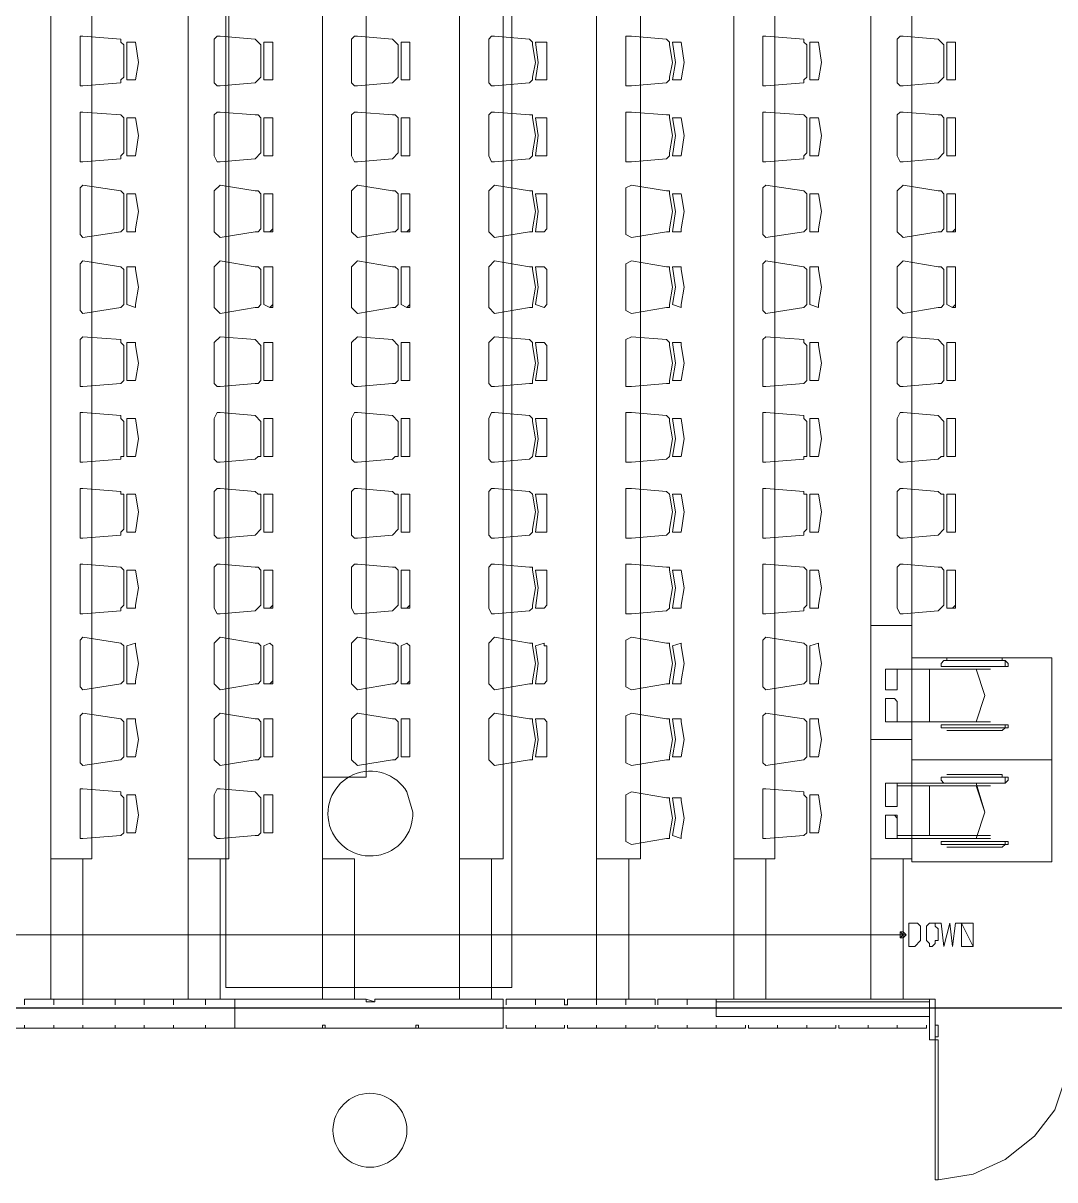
# Model space of a CAD drawing. Header units: metres. Extents: x 3 to 116, y 0 to 119.
# Drawn here: x 57.24 to 66.28, y 51.36 to 61.5 of the extents above; entities that cross this region are included whole.
import ezdxf

# ---------------------------------------------------------------- set-up
doc = ezdxf.new("R2010")
doc.units = ezdxf.units.M
doc.layers.add('PDF_Geometry', color=7, linetype='Continuous', transparency=0.8)

msp = doc.modelspace()

# ---------------------------------------------------------------- linework, layer by layer
msp.add_lwpolyline([(48.372, 52.864), (69.119, 52.864), (69.119, 70.439), (48.372, 70.439)], close=True)
at = {"layer": 'PDF_Geometry', "lineweight": 5}
for points in [[(64.668, 68.802), (64.668, 54.169), (65.026, 54.169), (65.026, 68.802), (64.668, 68.802), (64.668, 70.056)], [(59.859, 52.941), (59.859, 54.885), (59.859, 68.086), (60.242, 68.086), (60.242, 54.885), (59.859, 54.885)], [(64.08, 61), (64.105, 61.025), (64.08, 61), (64.08, 60.974), (63.747, 60.948), (63.721, 60.948), (63.721, 61.383), (63.747, 61.383), (64.08, 61.358), (64.08, 61.332), (64.105, 61.307), (64.105, 61.025)], [(58.145, 61.332), (58.221, 61.332), (58.145, 61.332), (58.145, 61), (58.221, 61), (58.247, 61.153), (58.221, 61.332)], [(59.347, 61.332), (59.398, 61.332), (59.347, 61.332), (59.347, 61), (59.424, 61), (59.398, 61), (59.424, 61), (59.424, 61.332), (59.398, 61.332), (59.424, 61.332)], [(60.549, 61.332), (60.6, 61.332), (60.549, 61.332), (60.549, 61), (60.626, 61), (60.6, 61), (60.626, 61), (60.626, 61.332), (60.6, 61.332), (60.626, 61.332)], [(61.726, 61.332), (61.803, 61.332), (61.726, 61.332), (61.752, 61.153), (61.726, 61), (61.828, 61), (61.803, 61), (61.828, 61), (61.828, 61.332), (61.803, 61.332), (61.828, 61.332)], [(62.928, 61.332), (63.005, 61.332), (62.928, 61.332), (62.954, 61.153), (62.928, 61), (63.005, 61), (63.031, 61.153), (63.005, 61.332)], [(64.131, 61.332), (64.208, 61.332), (64.131, 61.332), (64.131, 61), (64.208, 61), (64.233, 61.153), (64.208, 61.332)], [(65.333, 61.332), (65.384, 61.332), (65.333, 61.332), (65.333, 61), (65.41, 61), (65.384, 61), (65.41, 61), (65.41, 61.332), (65.384, 61.332), (65.41, 61.332)], [(58.145, 60.667), (58.221, 60.667), (58.145, 60.667), (58.145, 60.334), (58.221, 60.334), (58.247, 60.514), (58.221, 60.667)], [(59.347, 60.667), (59.398, 60.667), (59.347, 60.667), (59.347, 60.334), (59.424, 60.334), (59.398, 60.334), (59.424, 60.334), (59.424, 60.667), (59.398, 60.667), (59.424, 60.667)], [(60.549, 60.667), (60.6, 60.667), (60.549, 60.667), (60.549, 60.334), (60.626, 60.334), (60.6, 60.334), (60.626, 60.334), (60.626, 60.667), (60.6, 60.667), (60.626, 60.667)], [(61.726, 60.667), (61.803, 60.667), (61.726, 60.667), (61.752, 60.514), (61.726, 60.334), (61.828, 60.334), (61.803, 60.334), (61.828, 60.334), (61.828, 60.667), (61.803, 60.667), (61.828, 60.667)], [(62.928, 60.667), (63.005, 60.667), (62.928, 60.667), (62.954, 60.514), (62.928, 60.334), (63.005, 60.334), (63.031, 60.514), (63.005, 60.667)], [(64.08, 60.334), (64.105, 60.36), (64.08, 60.334), (64.08, 60.309), (63.747, 60.283), (63.721, 60.283), (63.721, 60.718), (63.747, 60.718), (64.08, 60.693), (64.105, 60.667), (64.105, 60.36)], [(64.131, 60.667), (64.208, 60.667), (64.131, 60.667), (64.131, 60.334), (64.208, 60.334), (64.233, 60.514), (64.208, 60.667)], [(65.333, 60.667), (65.384, 60.667), (65.333, 60.667), (65.333, 60.334), (65.41, 60.334), (65.384, 60.334), (65.41, 60.334), (65.41, 60.667), (65.384, 60.667), (65.41, 60.667)], [(64.08, 59.669), (64.105, 59.695), (64.08, 59.669), (63.747, 59.618), (63.721, 59.644), (63.721, 60.053), (63.747, 60.079), (64.08, 60.027), (64.105, 60.002), (64.105, 59.695)], [(65.282, 59.669), (65.308, 59.695), (65.282, 59.669), (65.256, 59.669), (64.949, 59.618), (64.898, 59.669), (64.898, 60.027), (64.949, 60.079), (65.256, 60.027), (65.282, 60.027), (65.308, 60.002), (65.308, 59.695)], [(58.145, 60.002), (58.221, 60.002), (58.145, 60.002), (58.145, 59.669), (58.221, 59.669), (58.221, 59.695), (58.221, 59.669), (58.221, 59.695), (58.247, 59.848), (58.221, 60.002)], [(59.347, 60.002), (59.398, 60.002), (59.347, 60.002), (59.347, 59.669), (59.424, 59.669), (59.424, 59.695), (59.424, 59.669), (59.398, 59.669), (59.424, 59.695), (59.424, 60.002), (59.398, 60.002), (59.424, 60.002)], [(60.549, 60.002), (60.6, 60.002), (60.549, 60.002), (60.549, 59.669), (60.626, 59.669), (60.626, 59.695), (60.626, 59.669), (60.6, 59.669), (60.626, 59.695), (60.626, 60.002), (60.6, 60.002), (60.626, 60.002)], [(61.726, 60.002), (61.803, 60.002), (61.726, 60.002), (61.752, 59.848), (61.726, 59.669), (61.803, 59.669), (61.828, 59.695), (61.803, 59.669), (61.828, 59.695), (61.828, 60.002), (61.803, 60.002), (61.828, 60.002)], [(62.928, 60.002), (63.005, 60.002), (62.928, 60.002), (62.954, 59.848), (62.928, 59.669), (63.005, 59.669), (63.005, 59.695), (63.005, 59.669), (63.005, 59.695), (63.031, 59.848), (63.005, 60.002)], [(64.131, 60.002), (64.208, 60.002), (64.131, 60.002), (64.131, 59.669), (64.208, 59.669), (64.208, 59.695), (64.208, 59.669), (64.208, 59.695), (64.233, 59.848), (64.208, 60.002)], [(65.333, 60.002), (65.384, 60.002), (65.333, 60.002), (65.333, 59.669), (65.41, 59.669), (65.41, 59.695), (65.41, 59.669), (65.384, 59.669), (65.41, 59.695), (65.41, 60.002), (65.384, 60.002), (65.41, 60.002)], [(58.145, 59.362), (58.221, 59.362), (58.145, 59.362), (58.145, 59.03), (58.221, 59.004), (58.221, 59.03), (58.221, 59.004), (58.221, 59.03), (58.247, 59.183), (58.221, 59.337), (58.221, 59.362), (58.221, 59.337)], [(59.347, 59.362), (59.398, 59.362), (59.347, 59.362), (59.347, 59.03), (59.398, 59.004), (59.424, 59.004), (59.424, 59.03), (59.424, 59.004), (59.398, 59.004), (59.424, 59.03), (59.424, 59.362), (59.398, 59.362), (59.424, 59.362), (59.424, 59.337)], [(60.549, 59.362), (60.6, 59.362), (60.549, 59.362), (60.549, 59.03), (60.6, 59.004), (60.626, 59.004), (60.626, 59.03), (60.626, 59.004), (60.6, 59.004), (60.626, 59.03), (60.626, 59.362), (60.6, 59.362), (60.626, 59.362), (60.626, 59.337)], [(61.7, 59.004), (61.7, 59.03), (61.7, 59.004), (61.675, 59.004), (61.368, 58.953), (61.317, 59.004), (61.317, 59.362), (61.368, 59.413), (61.675, 59.362), (61.7, 59.362), (61.7, 59.337), (61.726, 59.183), (61.7, 59.03)], [(61.726, 59.362), (61.803, 59.362), (61.726, 59.362), (61.752, 59.183), (61.726, 59.03), (61.803, 59.004), (61.828, 59.03), (61.803, 59.004), (61.828, 59.03), (61.828, 59.337), (61.803, 59.362), (61.828, 59.337)], [(62.903, 59.004), (62.903, 59.03), (62.903, 59.004), (62.877, 59.004), (62.57, 58.953), (62.519, 58.979), (62.519, 59.388), (62.57, 59.413), (62.877, 59.362), (62.903, 59.362), (62.903, 59.337), (62.928, 59.183), (62.903, 59.03)], [(62.928, 59.362), (63.005, 59.362), (62.928, 59.362), (62.954, 59.183), (62.928, 59.03), (63.005, 59.004), (63.005, 59.03), (63.005, 59.004), (63.005, 59.03), (63.031, 59.183), (63.005, 59.337), (63.005, 59.362), (63.005, 59.337)], [(64.08, 59.004), (64.105, 59.03), (64.08, 59.004), (63.747, 58.953), (63.721, 58.979), (63.721, 59.388), (63.747, 59.413), (64.08, 59.362), (64.105, 59.337), (64.105, 59.03)], [(64.131, 59.362), (64.208, 59.362), (64.131, 59.362), (64.131, 59.03), (64.208, 59.004), (64.208, 59.03), (64.208, 59.004), (64.208, 59.03), (64.233, 59.183), (64.208, 59.337), (64.208, 59.362), (64.208, 59.337)], [(65.282, 59.004), (65.308, 59.03), (65.282, 59.004), (65.256, 59.004), (64.949, 58.953), (64.898, 59.004), (64.898, 59.362), (64.949, 59.413), (65.256, 59.362), (65.282, 59.362), (65.308, 59.337), (65.308, 59.03)], [(65.333, 59.362), (65.384, 59.362), (65.333, 59.362), (65.333, 59.03), (65.384, 59.004), (65.41, 59.004), (65.41, 59.03), (65.41, 59.004), (65.384, 59.004), (65.41, 59.03), (65.41, 59.362), (65.384, 59.362), (65.41, 59.362), (65.41, 59.337)], [(58.145, 58.697), (58.221, 58.697), (58.145, 58.697), (58.145, 58.365), (58.221, 58.365), (58.247, 58.518), (58.221, 58.672), (58.221, 58.697), (58.221, 58.672)], [(59.347, 58.697), (59.398, 58.697), (59.347, 58.697), (59.347, 58.365), (59.424, 58.365), (59.398, 58.365), (59.424, 58.365), (59.424, 58.697), (59.398, 58.697), (59.424, 58.697), (59.424, 58.672)], [(60.549, 58.697), (60.6, 58.697), (60.549, 58.697), (60.549, 58.365), (60.626, 58.365), (60.6, 58.365), (60.626, 58.365), (60.626, 58.697), (60.6, 58.697), (60.626, 58.697), (60.626, 58.672)], [(61.726, 58.697), (61.803, 58.697), (61.726, 58.697), (61.752, 58.518), (61.726, 58.365), (61.828, 58.365), (61.803, 58.365), (61.828, 58.365), (61.828, 58.672), (61.803, 58.697), (61.828, 58.672)], [(62.928, 58.697), (63.005, 58.697), (62.928, 58.697), (62.954, 58.518), (62.928, 58.365), (63.005, 58.365), (63.031, 58.518), (63.005, 58.672), (63.005, 58.697), (63.005, 58.672)], [(64.131, 58.697), (64.208, 58.697), (64.131, 58.697), (64.131, 58.365), (64.208, 58.365), (64.233, 58.518), (64.208, 58.672), (64.208, 58.697), (64.208, 58.672)], [(65.333, 58.697), (65.384, 58.697), (65.333, 58.697), (65.333, 58.365), (65.41, 58.365), (65.384, 58.365), (65.41, 58.365), (65.41, 58.697), (65.384, 58.697), (65.41, 58.697), (65.41, 58.672)], [(58.145, 58.032), (58.221, 58.032), (58.145, 58.032), (58.145, 57.699), (58.221, 57.699), (58.247, 57.853), (58.221, 58.032)], [(59.347, 58.032), (59.398, 58.032), (59.347, 58.032), (59.347, 57.699), (59.424, 57.699), (59.398, 57.699), (59.424, 57.699), (59.424, 58.032), (59.398, 58.032), (59.424, 58.032)], [(60.549, 58.032), (60.6, 58.032), (60.549, 58.032), (60.549, 57.699), (60.626, 57.699), (60.6, 57.699), (60.626, 57.699), (60.626, 58.032), (60.6, 58.032), (60.626, 58.032)], [(61.726, 58.032), (61.803, 58.032), (61.726, 58.032), (61.752, 57.853), (61.726, 57.699), (61.828, 57.699), (61.803, 57.699), (61.828, 57.699), (61.828, 58.032), (61.803, 58.032), (61.828, 58.032)], [(62.928, 58.032), (63.005, 58.032), (62.928, 58.032), (62.954, 57.853), (62.928, 57.699), (63.005, 57.699), (63.031, 57.853), (63.005, 58.032)], [(64.131, 58.032), (64.208, 58.032), (64.131, 58.032), (64.131, 57.699), (64.208, 57.699), (64.233, 57.853), (64.208, 58.032)], [(65.333, 58.032), (65.384, 58.032), (65.333, 58.032), (65.333, 57.699), (65.41, 57.699), (65.384, 57.699), (65.41, 57.699), (65.41, 58.032), (65.384, 58.032), (65.41, 58.032)], [(58.145, 57.367), (58.221, 57.367), (58.145, 57.367), (58.145, 57.034), (58.221, 57.034), (58.247, 57.213), (58.221, 57.367)], [(59.347, 57.367), (59.398, 57.367), (59.347, 57.367), (59.347, 57.034), (59.424, 57.034), (59.398, 57.034), (59.424, 57.034), (59.424, 57.367), (59.398, 57.367), (59.424, 57.367)], [(60.549, 57.367), (60.6, 57.367), (60.549, 57.367), (60.549, 57.034), (60.626, 57.034), (60.6, 57.034), (60.626, 57.034), (60.626, 57.367), (60.6, 57.367), (60.626, 57.367)], [(61.726, 57.367), (61.803, 57.367), (61.726, 57.367), (61.752, 57.213), (61.726, 57.034), (61.828, 57.034), (61.803, 57.034), (61.828, 57.034), (61.828, 57.367), (61.803, 57.367), (61.828, 57.367)], [(62.928, 57.367), (63.005, 57.367), (62.928, 57.367), (62.954, 57.213), (62.928, 57.034), (63.005, 57.034), (63.031, 57.213), (63.005, 57.367)], [(64.131, 57.367), (64.208, 57.367), (64.131, 57.367), (64.131, 57.034), (64.208, 57.034), (64.233, 57.213), (64.208, 57.367)], [(65.333, 57.367), (65.384, 57.367), (65.333, 57.367), (65.333, 57.034), (65.41, 57.034), (65.384, 57.034), (65.41, 57.034), (65.41, 57.367), (65.384, 57.367), (65.41, 57.367)], [(61.7, 56.369), (61.7, 56.395), (61.7, 56.369), (61.675, 56.344), (61.368, 56.318), (61.342, 56.318), (61.317, 56.369), (61.317, 56.727), (61.342, 56.753), (61.368, 56.753), (61.675, 56.727), (61.7, 56.727), (61.7, 56.702), (61.726, 56.548), (61.7, 56.395)], [(62.903, 56.369), (62.903, 56.395), (62.903, 56.369), (62.877, 56.344), (62.57, 56.318), (62.519, 56.318), (62.519, 56.753), (62.57, 56.753), (62.877, 56.727), (62.903, 56.727), (62.903, 56.702), (62.928, 56.548), (62.903, 56.395)], [(58.145, 56.702), (58.221, 56.702), (58.145, 56.702), (58.145, 56.369), (58.221, 56.369), (58.221, 56.395), (58.221, 56.369), (58.221, 56.395), (58.247, 56.548), (58.221, 56.702)], [(59.347, 56.702), (59.398, 56.702), (59.347, 56.702), (59.347, 56.369), (59.424, 56.369), (59.424, 56.395), (59.424, 56.369), (59.398, 56.369), (59.424, 56.395), (59.424, 56.702), (59.398, 56.702), (59.424, 56.702)], [(60.549, 56.702), (60.6, 56.702), (60.549, 56.702), (60.549, 56.369), (60.626, 56.369), (60.626, 56.395), (60.626, 56.369), (60.6, 56.369), (60.626, 56.395), (60.626, 56.702), (60.6, 56.702), (60.626, 56.702)], [(61.726, 56.702), (61.803, 56.702), (61.726, 56.702), (61.752, 56.548), (61.726, 56.369), (61.803, 56.369), (61.828, 56.395), (61.803, 56.369), (61.828, 56.395), (61.828, 56.702), (61.803, 56.702), (61.828, 56.702)], [(62.928, 56.702), (63.005, 56.702), (62.928, 56.702), (62.954, 56.548), (62.928, 56.369), (63.005, 56.369), (63.005, 56.395), (63.005, 56.369), (63.005, 56.395), (63.031, 56.548), (63.005, 56.702)], [(64.131, 56.702), (64.208, 56.702), (64.131, 56.702), (64.131, 56.369), (64.208, 56.369), (64.208, 56.395), (64.208, 56.369), (64.208, 56.395), (64.233, 56.548), (64.208, 56.702)], [(65.333, 56.702), (65.384, 56.702), (65.333, 56.702), (65.333, 56.369), (65.41, 56.369), (65.41, 56.395), (65.41, 56.369), (65.384, 56.369), (65.41, 56.395), (65.41, 56.702), (65.384, 56.702), (65.41, 56.702)], [(65.026, 56.216), (64.668, 56.216)], [(58.145, 56.037), (58.221, 56.062), (58.145, 56.037), (58.145, 55.704), (58.221, 55.704), (58.221, 55.73), (58.221, 55.704), (58.221, 55.73), (58.247, 55.883), (58.221, 56.037), (58.221, 56.062), (58.221, 56.037)], [(59.347, 56.037), (59.398, 56.062), (59.347, 56.037), (59.347, 55.704), (59.424, 55.704), (59.424, 55.73), (59.424, 55.704), (59.398, 55.704), (59.424, 55.73), (59.424, 56.037), (59.398, 56.062), (59.424, 56.037)], [(60.549, 56.037), (60.6, 56.062), (60.549, 56.037), (60.549, 55.704), (60.626, 55.704), (60.626, 55.73), (60.626, 55.704), (60.6, 55.704), (60.626, 55.73), (60.626, 56.037), (60.6, 56.062), (60.626, 56.037)], [(61.726, 56.037), (61.803, 56.062), (61.726, 56.037), (61.752, 55.883), (61.726, 55.704), (61.803, 55.704), (61.828, 55.73), (61.803, 55.704), (61.828, 55.73), (61.828, 56.037), (61.803, 56.037), (61.803, 56.062), (61.803, 56.037), (61.828, 56.037)], [(62.928, 56.037), (63.005, 56.062), (62.928, 56.037), (62.954, 55.883), (62.928, 55.704), (63.005, 55.704), (63.005, 55.73), (63.005, 55.704), (63.005, 55.73), (63.031, 55.883), (63.005, 56.037), (63.005, 56.062), (63.005, 56.037)], [(64.131, 56.037), (64.208, 56.062), (64.131, 56.037), (64.131, 55.704), (64.208, 55.704), (64.208, 55.73), (64.208, 55.704), (64.208, 55.73), (64.233, 55.883), (64.208, 56.037), (64.208, 56.062), (64.208, 56.037)], [(65.026, 55.858), (65.026, 55.934), (65.026, 55.039), (66.254, 55.039), (66.254, 55.934), (65.026, 55.934)], [(65.819, 55.909), (65.819, 55.909)], [(65.845, 55.909), (65.87, 55.883), (65.87, 55.858), (65.845, 55.858)], [(65.589, 55.832), (65.717, 55.832), (65.589, 55.832), (65.666, 55.602), (65.589, 55.371), (65.717, 55.371), (64.898, 55.371), (64.796, 55.371), (64.898, 55.371), (64.898, 55.551), (64.873, 55.576), (64.796, 55.576)], [(64.898, 55.653), (64.796, 55.653), (64.796, 55.832), (64.898, 55.832), (64.898, 55.653), (64.796, 55.653), (64.873, 55.653)], [(64.796, 55.832), (64.796, 55.832)], [(65.717, 55.832), (64.898, 55.832), (65.589, 55.832), (65.666, 55.602), (65.589, 55.371), (65.717, 55.371), (65.589, 55.371), (64.898, 55.371)], [(65.18, 55.371), (65.18, 55.832)], [(65.717, 55.832), (65.717, 55.832)], [(64.796, 55.371), (64.796, 55.551), (64.796, 55.576), (64.873, 55.576), (64.898, 55.551)], [(58.145, 55.397), (58.221, 55.397), (58.145, 55.397), (58.145, 55.064), (58.221, 55.064), (58.247, 55.218), (58.221, 55.371), (58.221, 55.397), (58.221, 55.371)], [(59.347, 55.397), (59.398, 55.397), (59.347, 55.397), (59.347, 55.064), (59.424, 55.064), (59.398, 55.064), (59.424, 55.064), (59.424, 55.397), (59.398, 55.397), (59.424, 55.397), (59.424, 55.371)], [(60.549, 55.397), (60.6, 55.397), (60.549, 55.397), (60.549, 55.064), (60.626, 55.064), (60.6, 55.064), (60.626, 55.064), (60.626, 55.397), (60.6, 55.397), (60.626, 55.397), (60.626, 55.371)], [(61.726, 55.397), (61.803, 55.397), (61.726, 55.397), (61.752, 55.218), (61.726, 55.064), (61.828, 55.064), (61.803, 55.064), (61.828, 55.064), (61.828, 55.371), (61.803, 55.397), (61.828, 55.371)], [(62.928, 55.397), (63.005, 55.397), (62.928, 55.397), (62.954, 55.218), (62.928, 55.064), (63.005, 55.064), (63.031, 55.218), (63.005, 55.371), (63.005, 55.397), (63.005, 55.371)], [(64.131, 55.397), (64.208, 55.397), (64.131, 55.397), (64.131, 55.064), (64.208, 55.064), (64.233, 55.218), (64.208, 55.371), (64.208, 55.397), (64.208, 55.371)], [(64.796, 55.371), (64.796, 55.371)], [(65.845, 55.346), (65.87, 55.346), (65.87, 55.32), (65.845, 55.32), (65.819, 55.295), (65.333, 55.295), (65.819, 55.295)], [(65.333, 55.295), (65.333, 55.295)], [(65.589, 55.371), (65.589, 55.371)], [(65.819, 55.295), (65.819, 55.295)], [(64.668, 55.218), (65.026, 55.218)], [(65.333, 54.911), (65.819, 54.911), (65.819, 54.885), (65.333, 54.885)], [(65.819, 54.911), (65.819, 54.911)], [(65.845, 54.885), (65.87, 54.885), (65.87, 54.86), (65.845, 54.834)], [(64.898, 54.63), (64.796, 54.63), (64.796, 54.809), (64.796, 54.834), (64.898, 54.834), (64.898, 54.63), (64.796, 54.63), (64.873, 54.63)], [(65.589, 54.834), (65.666, 54.578), (65.589, 54.809), (64.898, 54.809)], [(65.717, 54.834), (64.898, 54.834)], [(65.18, 54.374), (65.18, 54.809)], [(65.589, 54.809), (65.717, 54.809)], [(65.717, 54.809), (65.717, 54.809)], [(58.145, 54.732), (58.221, 54.732), (58.145, 54.732), (58.145, 54.399), (58.221, 54.399), (58.247, 54.553), (58.221, 54.732)], [(59.347, 54.732), (59.398, 54.732), (59.347, 54.732), (59.347, 54.399), (59.424, 54.399), (59.398, 54.399), (59.424, 54.399), (59.424, 54.732), (59.398, 54.732), (59.424, 54.732)], [(62.903, 54.706), (62.903, 54.681), (62.903, 54.706), (62.877, 54.706), (62.57, 54.757), (62.519, 54.732), (62.519, 54.323), (62.57, 54.297), (62.877, 54.348), (62.903, 54.348), (62.903, 54.374), (62.928, 54.527), (62.903, 54.681)], [(62.928, 54.374), (63.005, 54.348), (62.928, 54.374), (62.954, 54.527), (62.928, 54.706), (63.005, 54.706), (63.005, 54.681), (63.005, 54.706), (63.005, 54.681), (63.031, 54.527), (63.005, 54.374), (63.005, 54.348), (63.005, 54.374)], [(64.131, 54.732), (64.208, 54.732), (64.131, 54.732), (64.131, 54.399), (64.208, 54.399), (64.233, 54.553), (64.208, 54.732)], [(65.717, 54.348), (65.589, 54.348), (65.666, 54.578), (65.589, 54.348), (65.717, 54.348), (64.898, 54.348), (64.796, 54.348), (64.898, 54.348), (64.898, 54.527), (64.873, 54.553), (64.796, 54.553)], [(64.796, 54.348), (64.796, 54.374), (64.796, 54.527), (64.796, 54.553), (64.898, 54.553), (64.898, 54.527)], [(65.717, 54.374), (65.589, 54.374), (64.898, 54.374)], [(65.845, 54.323), (65.87, 54.323), (65.87, 54.297), (65.845, 54.297), (65.819, 54.271), (65.333, 54.271), (65.819, 54.271)], [(65.333, 54.271), (65.333, 54.271)], [(65.589, 54.348), (65.589, 54.348)], [(65.819, 54.271), (65.819, 54.271)], [(57.479, 54.169), (57.479, 52.941)], [(57.761, 54.169), (57.761, 52.941), (57.761, 52.89), (57.761, 52.941), (58.042, 52.941), (58.042, 52.89)], [(58.682, 54.169), (58.682, 52.941)], [(58.963, 54.169), (58.963, 52.941)], [(59.859, 54.169), (60.14, 54.169), (60.14, 52.941)], [(61.061, 54.169), (61.061, 52.941)], [(61.342, 54.169), (61.342, 52.941)], [(62.263, 54.169), (62.263, 52.941)], [(62.545, 54.169), (62.545, 52.941)], [(63.466, 54.169), (63.466, 52.941)], [(63.747, 54.169), (63.747, 52.941)], [(64.668, 54.169), (64.668, 52.941)], [(64.949, 54.169), (64.949, 52.941)], [(65.18, 53.606), (65.154, 53.581), (65.154, 53.453), (65.18, 53.427), (65.18, 53.402), (65.205, 53.402), (65.231, 53.427), (65.231, 53.453), (65.256, 53.453), (65.256, 53.555), (65.231, 53.581), (65.231, 53.606), (65.18, 53.606), (65.282, 53.606), (65.308, 53.402), (65.359, 53.606), (65.384, 53.402), (65.41, 53.606), (65.461, 53.606), (65.461, 53.402), (65.563, 53.402), (65.461, 53.606), (65.563, 53.606), (65.563, 53.402)], [(64.924, 53.504), (53.872, 53.504)], [(64.975, 53.504), (64.949, 53.53), (64.924, 53.53), (64.924, 53.478), (64.949, 53.478), (64.975, 53.504), (64.949, 53.504), (64.949, 53.53), (64.949, 53.504), (64.924, 53.53), (64.924, 53.504), (64.949, 53.504), (64.924, 53.504), (64.924, 53.478), (64.949, 53.504), (64.949, 53.478), (64.949, 53.504)], [(57.249, 52.89), (57.249, 52.941), (57.505, 52.941), (57.505, 52.89), (57.505, 52.941), (57.761, 52.941), (57.761, 52.89)], [(58.042, 52.941), (58.042, 52.89), (58.042, 52.941), (58.298, 52.941), (58.298, 52.89), (58.298, 52.941), (58.554, 52.941), (58.554, 52.89), (58.554, 52.941), (58.835, 52.941), (58.835, 52.89), (58.835, 52.941), (59.091, 52.941), (59.091, 52.89)], [(60.242, 52.916), (60.319, 52.916), (60.242, 52.941), (59.091, 52.941), (59.091, 52.685), (59.884, 52.685), (59.884, 52.711), (59.859, 52.711), (59.859, 52.685)], [(60.242, 52.941), (60.242, 52.916), (60.319, 52.916), (60.319, 52.941), (61.445, 52.941), (61.445, 52.685), (60.703, 52.685), (60.703, 52.711), (60.677, 52.711), (60.677, 52.685), (60.677, 52.711), (60.703, 52.711), (60.703, 52.685), (59.884, 52.685), (59.884, 52.711), (59.859, 52.711)], [(62.775, 52.89), (62.775, 52.941), (62.519, 52.941), (62.519, 52.89), (62.519, 52.941), (62.263, 52.941), (62.263, 52.89), (62.263, 52.941), (62.007, 52.941), (62.007, 52.89), (61.982, 52.89), (61.982, 52.941), (61.726, 52.941), (61.726, 52.89), (61.726, 52.941), (61.47, 52.941), (61.47, 52.89)], [(63.312, 52.89), (63.312, 52.941), (63.056, 52.941), (63.056, 52.89), (63.056, 52.941), (62.801, 52.941), (62.801, 52.89)], [(63.312, 52.941), (63.312, 52.788), (65.18, 52.788), (65.18, 52.916), (63.312, 52.916), (63.312, 52.941), (65.18, 52.941)], [(65.231, 52.583), (65.18, 52.583), (65.231, 52.583), (65.231, 52.941), (65.18, 52.941), (65.18, 52.583)], [(56.968, 52.685), (57.249, 52.685), (57.249, 52.711), (57.249, 52.685), (57.505, 52.685), (57.505, 52.711), (57.505, 52.685), (57.761, 52.685), (57.761, 52.711), (57.761, 52.685), (58.042, 52.685), (58.042, 52.711), (58.042, 52.685), (58.298, 52.685), (58.298, 52.711), (58.298, 52.685), (58.554, 52.685), (58.554, 52.711), (58.554, 52.685), (58.835, 52.685), (58.835, 52.711), (58.835, 52.685), (59.091, 52.685), (59.091, 52.711)], [(61.982, 52.711), (61.982, 52.685), (61.726, 52.685), (61.726, 52.711), (61.726, 52.685), (61.47, 52.685), (61.47, 52.711)], [(62.775, 52.711), (62.775, 52.685), (62.519, 52.685), (62.519, 52.711), (62.519, 52.685), (62.263, 52.685), (62.263, 52.711), (62.263, 52.685), (62.007, 52.685), (62.007, 52.711)], [(63.568, 52.711), (63.568, 52.685), (63.312, 52.685), (63.312, 52.711), (63.312, 52.685), (63.056, 52.685), (63.056, 52.711), (63.056, 52.685), (62.801, 52.685), (62.801, 52.711)], [(64.361, 52.711), (64.361, 52.685), (64.105, 52.685), (64.105, 52.711), (64.105, 52.685), (63.849, 52.685), (63.849, 52.711), (63.849, 52.685), (63.594, 52.685), (63.594, 52.711)], [(65.154, 52.711), (65.154, 52.685), (64.898, 52.685), (64.898, 52.711), (64.898, 52.685), (64.642, 52.685), (64.642, 52.711), (64.642, 52.685), (64.387, 52.685), (64.387, 52.711)], [(66.433, 52.583), (66.382, 52.276), (66.28, 51.969), (66.101, 51.739), (65.845, 51.534), (65.563, 51.406), (65.256, 51.355), (65.231, 51.355), (65.256, 51.355), (65.256, 52.583), (65.231, 52.583), (65.231, 51.355)]]:
    msp.add_lwpolyline(points, dxfattribs=at)
for points in [[(61.521, 53.043), (61.521, 69.953), (59.014, 69.953), (59.014, 53.043)], [(57.479, 68.802), (57.479, 54.169), (57.838, 54.169), (57.838, 68.802)], [(58.682, 68.802), (58.682, 54.169), (59.04, 54.169), (59.04, 68.802)], [(61.061, 68.802), (61.061, 54.169), (61.445, 54.169), (61.445, 68.802)], [(62.263, 68.802), (62.263, 54.169), (62.647, 54.169), (62.647, 68.802)], [(63.466, 68.802), (63.466, 54.169), (63.824, 54.169), (63.824, 68.802)], [(58.119, 61.025), (58.093, 61), (58.093, 60.974), (57.761, 60.948), (57.735, 60.948), (57.735, 61.383), (57.761, 61.383), (58.093, 61.358), (58.093, 61.332), (58.119, 61.307)], [(59.321, 61.025), (59.27, 60.974), (58.963, 60.948), (58.938, 60.948), (58.912, 60.974), (58.912, 61.358), (58.938, 61.383), (58.963, 61.383), (59.27, 61.358), (59.321, 61.307)], [(60.524, 61.025), (60.473, 60.974), (60.166, 60.948), (60.14, 60.948), (60.114, 60.974), (60.114, 61.358), (60.14, 61.383), (60.166, 61.383), (60.473, 61.358), (60.524, 61.307)], [(61.7, 61.025), (61.7, 61), (61.675, 60.974), (61.368, 60.948), (61.342, 60.948), (61.317, 60.974), (61.317, 61.358), (61.342, 61.383), (61.368, 61.383), (61.675, 61.358), (61.7, 61.332), (61.7, 61.307), (61.726, 61.153)], [(62.903, 61.025), (62.903, 61), (62.877, 60.974), (62.57, 60.948), (62.519, 60.948), (62.519, 61.383), (62.57, 61.383), (62.877, 61.358), (62.903, 61.332), (62.903, 61.307), (62.928, 61.153)], [(65.308, 61.025), (65.256, 60.974), (64.949, 60.948), (64.924, 60.948), (64.898, 60.974), (64.898, 61.358), (64.924, 61.383), (64.949, 61.383), (65.256, 61.358), (65.308, 61.307)], [(58.119, 60.36), (58.093, 60.334), (58.093, 60.309), (57.761, 60.283), (57.735, 60.283), (57.735, 60.718), (57.761, 60.718), (58.093, 60.693), (58.119, 60.667)], [(59.321, 60.36), (59.27, 60.309), (58.963, 60.283), (58.938, 60.283), (58.912, 60.334), (58.912, 60.693), (58.938, 60.718), (58.963, 60.718), (59.27, 60.693), (59.296, 60.693), (59.321, 60.667)], [(60.524, 60.36), (60.473, 60.309), (60.166, 60.283), (60.14, 60.283), (60.114, 60.334), (60.114, 60.693), (60.14, 60.718), (60.166, 60.718), (60.473, 60.693), (60.498, 60.693), (60.524, 60.667)], [(61.7, 60.36), (61.7, 60.334), (61.675, 60.309), (61.368, 60.283), (61.342, 60.283), (61.317, 60.334), (61.317, 60.693), (61.342, 60.718), (61.368, 60.718), (61.675, 60.693), (61.7, 60.693), (61.7, 60.667), (61.726, 60.514)], [(62.903, 60.36), (62.903, 60.334), (62.877, 60.309), (62.57, 60.283), (62.519, 60.283), (62.519, 60.718), (62.57, 60.718), (62.877, 60.693), (62.903, 60.693), (62.903, 60.667), (62.928, 60.514)], [(65.308, 60.36), (65.256, 60.309), (64.949, 60.283), (64.924, 60.283), (64.898, 60.334), (64.898, 60.693), (64.924, 60.718), (64.949, 60.718), (65.256, 60.693), (65.282, 60.693), (65.308, 60.667)], [(58.119, 59.695), (58.093, 59.669), (57.761, 59.618), (57.735, 59.644), (57.735, 60.053), (57.761, 60.079), (58.093, 60.027), (58.119, 60.002)], [(59.321, 59.695), (59.296, 59.669), (59.27, 59.669), (58.963, 59.618), (58.912, 59.669), (58.912, 60.027), (58.963, 60.079), (59.27, 60.027), (59.296, 60.027), (59.321, 60.002)], [(60.524, 59.695), (60.498, 59.669), (60.473, 59.669), (60.166, 59.618), (60.114, 59.669), (60.114, 60.027), (60.14, 60.053), (60.166, 60.079), (60.473, 60.027), (60.498, 60.027), (60.524, 60.002)], [(61.7, 59.695), (61.7, 59.669), (61.675, 59.669), (61.368, 59.618), (61.317, 59.669), (61.317, 60.027), (61.368, 60.079), (61.675, 60.027), (61.7, 60.027), (61.7, 60.002), (61.726, 59.848)], [(62.903, 59.695), (62.903, 59.669), (62.877, 59.669), (62.57, 59.618), (62.519, 59.644), (62.519, 60.053), (62.57, 60.079), (62.877, 60.027), (62.903, 60.027), (62.903, 60.002), (62.928, 59.848)], [(58.119, 59.03), (58.093, 59.004), (57.761, 58.953), (57.735, 58.979), (57.735, 59.388), (57.761, 59.413), (58.093, 59.362), (58.119, 59.337)], [(59.321, 59.03), (59.296, 59.004), (59.27, 59.004), (58.963, 58.953), (58.912, 59.004), (58.912, 59.362), (58.963, 59.413), (59.27, 59.362), (59.296, 59.362), (59.321, 59.337)], [(60.524, 59.03), (60.498, 59.004), (60.473, 59.004), (60.166, 58.953), (60.114, 59.004), (60.114, 59.362), (60.166, 59.413), (60.473, 59.362), (60.498, 59.362), (60.524, 59.337)], [(58.119, 58.365), (58.093, 58.339), (57.761, 58.313), (57.735, 58.313), (57.735, 58.723), (57.761, 58.748), (58.093, 58.723), (58.093, 58.697), (58.119, 58.672)], [(59.321, 58.365), (59.296, 58.339), (59.27, 58.339), (58.963, 58.313), (58.938, 58.313), (58.912, 58.339), (58.912, 58.697), (58.963, 58.748), (59.27, 58.723), (59.321, 58.672)], [(60.524, 58.365), (60.498, 58.339), (60.473, 58.339), (60.166, 58.313), (60.14, 58.313), (60.114, 58.339), (60.114, 58.697), (60.166, 58.748), (60.473, 58.723), (60.524, 58.672)], [(61.7, 58.365), (61.7, 58.339), (61.675, 58.339), (61.368, 58.313), (61.342, 58.313), (61.317, 58.339), (61.317, 58.697), (61.368, 58.748), (61.675, 58.723), (61.7, 58.697), (61.7, 58.672), (61.726, 58.518)], [(62.903, 58.365), (62.903, 58.339), (62.877, 58.339), (62.57, 58.313), (62.519, 58.313), (62.519, 58.723), (62.57, 58.748), (62.877, 58.723), (62.903, 58.697), (62.903, 58.672), (62.928, 58.518)], [(64.105, 58.365), (64.08, 58.339), (63.747, 58.313), (63.721, 58.313), (63.721, 58.723), (63.747, 58.748), (64.08, 58.723), (64.08, 58.697), (64.105, 58.672)], [(65.308, 58.365), (65.282, 58.339), (65.256, 58.339), (64.949, 58.313), (64.924, 58.313), (64.898, 58.339), (64.898, 58.697), (64.949, 58.748), (65.256, 58.723), (65.308, 58.672)], [(58.119, 57.699), (58.093, 57.699), (58.093, 57.674), (57.761, 57.648), (57.735, 57.648), (57.735, 58.083), (57.761, 58.083), (58.093, 58.058), (58.093, 58.032), (58.119, 58.006)], [(59.321, 57.699), (59.296, 57.699), (59.27, 57.674), (58.963, 57.648), (58.938, 57.648), (58.912, 57.674), (58.912, 58.032), (58.938, 58.083), (58.963, 58.083), (59.27, 58.058), (59.321, 58.006)], [(60.524, 57.699), (60.498, 57.699), (60.473, 57.674), (60.166, 57.648), (60.14, 57.648), (60.114, 57.674), (60.114, 58.032), (60.14, 58.083), (60.166, 58.083), (60.473, 58.058), (60.524, 58.006)], [(61.7, 57.699), (61.675, 57.674), (61.368, 57.648), (61.342, 57.648), (61.317, 57.674), (61.317, 58.032), (61.342, 58.083), (61.368, 58.083), (61.675, 58.058), (61.7, 58.032), (61.7, 58.006), (61.726, 57.853)], [(62.903, 57.699), (62.877, 57.674), (62.57, 57.648), (62.519, 57.648), (62.519, 58.083), (62.57, 58.083), (62.877, 58.058), (62.903, 58.032), (62.903, 58.006), (62.928, 57.853)], [(64.105, 57.699), (64.08, 57.699), (64.08, 57.674), (63.747, 57.648), (63.721, 57.648), (63.721, 58.083), (63.747, 58.083), (64.08, 58.058), (64.08, 58.032), (64.105, 58.006)], [(65.308, 57.699), (65.282, 57.699), (65.256, 57.674), (64.949, 57.648), (64.924, 57.648), (64.898, 57.674), (64.898, 58.032), (64.924, 58.083), (64.949, 58.083), (65.256, 58.058), (65.308, 58.006)], [(58.119, 57.06), (58.093, 57.034), (58.093, 57.009), (57.761, 56.983), (57.735, 56.983), (57.735, 57.418), (57.761, 57.418), (58.093, 57.392), (58.093, 57.367), (58.119, 57.367)], [(59.321, 57.06), (59.27, 57.009), (58.963, 56.983), (58.938, 56.983), (58.912, 57.009), (58.912, 57.392), (58.938, 57.418), (58.963, 57.418), (59.27, 57.392), (59.296, 57.367), (59.321, 57.367)], [(60.524, 57.06), (60.473, 57.009), (60.166, 56.983), (60.14, 56.983), (60.114, 57.009), (60.114, 57.392), (60.14, 57.418), (60.166, 57.418), (60.473, 57.392), (60.498, 57.367), (60.524, 57.367)], [(61.7, 57.06), (61.7, 57.034), (61.675, 57.009), (61.368, 56.983), (61.342, 56.983), (61.317, 57.009), (61.317, 57.392), (61.342, 57.418), (61.368, 57.418), (61.675, 57.392), (61.7, 57.367), (61.726, 57.213)], [(62.903, 57.06), (62.903, 57.034), (62.877, 57.009), (62.57, 56.983), (62.519, 56.983), (62.519, 57.418), (62.57, 57.418), (62.877, 57.392), (62.903, 57.367), (62.928, 57.213)], [(64.105, 57.06), (64.08, 57.034), (64.08, 57.009), (63.747, 56.983), (63.721, 56.983), (63.721, 57.418), (63.747, 57.418), (64.08, 57.392), (64.08, 57.367), (64.105, 57.367)], [(65.308, 57.06), (65.256, 57.009), (64.949, 56.983), (64.924, 56.983), (64.898, 57.009), (64.898, 57.392), (64.924, 57.418), (64.949, 57.418), (65.256, 57.392), (65.282, 57.367), (65.308, 57.367)], [(58.119, 56.395), (58.093, 56.369), (58.093, 56.344), (57.761, 56.318), (57.735, 56.318), (57.735, 56.753), (57.761, 56.753), (58.093, 56.727), (58.119, 56.702)], [(59.321, 56.395), (59.27, 56.344), (58.963, 56.318), (58.938, 56.318), (58.912, 56.369), (58.912, 56.727), (58.938, 56.753), (58.963, 56.753), (59.27, 56.727), (59.296, 56.727), (59.321, 56.702)], [(60.524, 56.395), (60.473, 56.344), (60.166, 56.318), (60.14, 56.318), (60.114, 56.369), (60.114, 56.727), (60.14, 56.753), (60.166, 56.753), (60.473, 56.727), (60.498, 56.727), (60.524, 56.702)], [(64.105, 56.395), (64.08, 56.369), (64.08, 56.344), (63.747, 56.318), (63.721, 56.318), (63.721, 56.753), (63.747, 56.753), (64.08, 56.727), (64.105, 56.702)], [(65.308, 56.395), (65.256, 56.344), (64.949, 56.318), (64.924, 56.318), (64.898, 56.369), (64.898, 56.727), (64.924, 56.753), (64.949, 56.753), (65.256, 56.727), (65.282, 56.727), (65.308, 56.702)], [(58.119, 55.73), (58.093, 55.704), (57.761, 55.653), (57.735, 55.678), (57.735, 56.088), (57.761, 56.113), (58.093, 56.062), (58.119, 56.037)], [(59.321, 55.73), (59.296, 55.704), (59.27, 55.704), (58.963, 55.653), (58.912, 55.704), (58.912, 56.062), (58.963, 56.113), (59.27, 56.062), (59.296, 56.062), (59.321, 56.037)], [(60.524, 55.73), (60.498, 55.704), (60.473, 55.704), (60.166, 55.653), (60.114, 55.704), (60.114, 56.062), (60.166, 56.113), (60.473, 56.062), (60.498, 56.062), (60.524, 56.037)], [(61.7, 55.73), (61.7, 55.704), (61.675, 55.704), (61.368, 55.653), (61.317, 55.704), (61.317, 56.062), (61.368, 56.113), (61.675, 56.062), (61.7, 56.062), (61.7, 56.037), (61.726, 55.883)], [(62.903, 55.73), (62.903, 55.704), (62.877, 55.704), (62.57, 55.653), (62.519, 55.678), (62.519, 56.088), (62.57, 56.113), (62.877, 56.062), (62.903, 56.062), (62.903, 56.037), (62.928, 55.883)], [(64.105, 55.73), (64.08, 55.704), (63.747, 55.653), (63.721, 55.678), (63.721, 56.088), (63.747, 56.113), (64.08, 56.062), (64.105, 56.037)], [(65.308, 55.858), (65.282, 55.858), (65.282, 55.883), (65.308, 55.909), (65.845, 55.909), (65.845, 55.858)], [(65.333, 55.909), (65.333, 55.934), (65.819, 55.934), (65.819, 55.909)], [(58.119, 55.064), (58.093, 55.039), (57.761, 54.988), (57.735, 55.013), (57.735, 55.423), (57.761, 55.448), (58.093, 55.397), (58.119, 55.371)], [(59.321, 55.064), (59.296, 55.039), (59.27, 55.039), (58.963, 54.988), (58.912, 55.039), (58.912, 55.397), (58.963, 55.448), (59.27, 55.397), (59.296, 55.397), (59.321, 55.371)], [(60.524, 55.064), (60.498, 55.039), (60.473, 55.039), (60.166, 54.988), (60.114, 55.039), (60.114, 55.397), (60.14, 55.423), (60.166, 55.448), (60.473, 55.397), (60.498, 55.397), (60.524, 55.371)], [(61.7, 55.064), (61.7, 55.039), (61.675, 55.039), (61.368, 54.988), (61.317, 55.039), (61.317, 55.397), (61.368, 55.448), (61.675, 55.397), (61.7, 55.397), (61.7, 55.371), (61.726, 55.218)], [(62.903, 55.064), (62.903, 55.039), (62.877, 55.039), (62.57, 54.988), (62.519, 55.013), (62.519, 55.423), (62.57, 55.448), (62.877, 55.397), (62.903, 55.397), (62.903, 55.371), (62.928, 55.218)], [(64.105, 55.064), (64.08, 55.039), (63.747, 54.988), (63.721, 55.013), (63.721, 55.423), (63.747, 55.448), (64.08, 55.397), (64.105, 55.371)], [(65.308, 55.346), (65.845, 55.346), (65.845, 55.32), (65.282, 55.32), (65.282, 55.346)], [(66.254, 54.143), (66.254, 55.039), (65.026, 55.039), (65.026, 54.143)], [(65.308, 54.834), (65.282, 54.86), (65.282, 54.885), (65.845, 54.885), (65.845, 54.834)], [(58.119, 54.399), (58.093, 54.374), (57.761, 54.348), (57.735, 54.348), (57.735, 54.783), (57.761, 54.783), (58.093, 54.757), (58.093, 54.732), (58.119, 54.706)], [(59.321, 54.399), (59.296, 54.374), (59.27, 54.374), (58.963, 54.348), (58.938, 54.348), (58.912, 54.374), (58.912, 54.732), (58.938, 54.783), (58.963, 54.783), (59.27, 54.757), (59.321, 54.706)], [(64.105, 54.399), (64.08, 54.374), (63.747, 54.348), (63.721, 54.348), (63.721, 54.783), (63.747, 54.783), (64.08, 54.757), (64.08, 54.732), (64.105, 54.706)], [(65.308, 54.323), (65.845, 54.323), (65.845, 54.297), (65.282, 54.297), (65.282, 54.323)], [(65.001, 53.402), (65.001, 53.606), (65.077, 53.606), (65.103, 53.581), (65.103, 53.453), (65.052, 53.402)], [(65.231, 52.609), (65.231, 52.711), (65.256, 52.711), (65.256, 52.609)]]:
    msp.add_lwpolyline(points, close=True, dxfattribs=at)
msp.add_lwpolyline([(60.6, 54.757), (60.652, 54.578, -7.856591)], format="xyb", close=True, dxfattribs=at)
msp.add_circle((60.276, 51.79), 0.324, dxfattribs=at)
msp.add_circle((60.276, 51.79), 0.324, dxfattribs=at)
msp.add_circle((60.276, 51.79), 0.324, dxfattribs=at)

doc.saveas('drawing.dxf')
